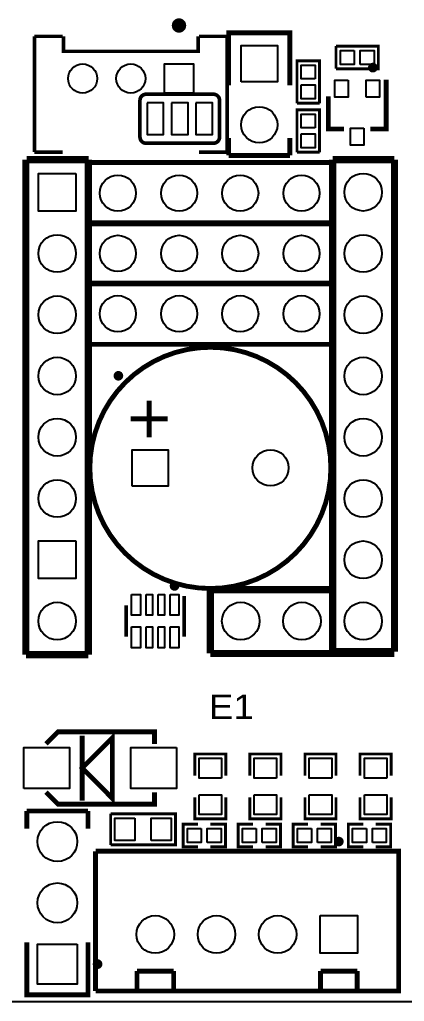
# Model space of a CAD drawing. Extents: x 0 to 145, y 0 to 99.
# Drawn here: x 28.91 to 44.88, y -0.02 to 40.69 of the extents above; entities that cross this region are included whole.
import ezdxf

# ---------------------------------------------------------------- set-up
doc = ezdxf.new("R2010")
doc.units = 0
doc.header["$MEASUREMENT"] = 0
for name, color, linetype in [('OUTLINE', 7, 'CONTINUOUS'), ('SILKSCREEN_BOTTOM', 230, 'CONTINUOUS'), ('SILKSCREEN_TOP', 7, 'CONTINUOUS'), ('SOLDERMASK_BOTTOM', 5, 'CONTINUOUS'), ('SOLDERMASK_TOP', 94, 'CONTINUOUS')]:
    doc.layers.add(name, color=color, linetype=linetype)

msp = doc.modelspace()

# ---------------------------------------------------------------- linework, layer by layer
at = {"layer": 'OUTLINE'}
msp.add_lwpolyline([(0.01778, 97.97796), (0.01778, -0.02286), (138.01852, -0.02286), (138.01852, 97.97796)], close=True, dxfattribs=at)
at = {"layer": 'SILKSCREEN_BOTTOM', "const_width": 0.1524}
for points in [[(33.909, 37.338, -0.414214), (34.163, 37.592)], [(36.957, 37.592, -0.414214), (37.211, 37.338)], [(34.163, 35.56, -0.414214), (33.909, 35.814)], [(37.211, 35.814, -0.414214), (36.957, 35.56)]]:
    msp.add_lwpolyline(points, format="xyb", dxfattribs=at)
for points in [[(34.163, 37.592), (36.957, 37.592)], [(33.909, 37.338), (33.909, 35.814)], [(37.211, 37.338), (37.211, 35.814)], [(34.163, 35.56), (36.957, 35.56)]]:
    msp.add_lwpolyline(points, dxfattribs=at)
at = {"layer": 'SILKSCREEN_TOP'}
for points, const_width in [([(35.67684, 40.44188, 1.000808), (35.37966, 40.44188, 0.999193), (35.67684, 40.44188)], 0.29972), ([(43.67784, 38.69436, 0.99379), (43.47464, 38.6969, 1.006249), (43.67784, 38.69436)], 0.20066), ([(41.83126, 22.098, 1), (31.82874, 22.098, 1), (41.83126, 22.098)], 0.20066), ([(33.11144, 25.91562, 1.003843), (32.91332, 25.91562, 0.996171), (33.11144, 25.91562)], 0.20066), ([(35.44316, 17.20342, 0.995769), (35.24504, 17.20342, 1.004249), (35.44316, 17.20342)], 0.20066), ([(42.26306, 6.604, 1.006379), (42.06494, 6.60146, 0.993661), (42.26306, 6.604)], 0.20066), ([(32.25038, 1.52146, 1), (32.04972, 1.52146, 1), (32.25038, 1.52146)], 0.20066)]:
    msp.add_lwpolyline(points, format="xyb", dxfattribs=dict(at, const_width=const_width))
for points, const_width in [([(30.69844, 39.9923), (29.5275, 39.9923)], 0.14986), ([(29.5275, 39.9923), (29.5275, 35.1917)], 0.14986), ([(30.734, 39.9923), (30.734, 39.37), (36.322, 39.37), (36.322, 39.9923)], 0.14986), ([(36.35756, 39.9923), (37.5285, 39.9923), (37.5285, 35.1917), (36.35756, 35.1917)], 0.14986), ([(37.592, 37.95522), (37.592, 40.13454), (40.132, 40.13454), (40.132, 37.95522)], 0.20066), ([(42.04716, 39.5859), (42.04716, 38.6461)], 0.11938), ([(42.04716, 39.5859), (43.80484, 39.5859), (43.80484, 38.6461), (42.04716, 38.6461)], 0.11938), ([(40.4241, 37.22116), (40.4241, 38.97884), (41.3639, 38.97884), (41.3639, 37.22116)], 0.11938), ([(44.12488, 38.19398), (44.12488, 36.14928), (43.47718, 36.14928)], 0.20066), ([(41.72712, 37.51072), (41.72712, 36.14928), (42.37482, 36.14928)], 0.20066), ([(40.4241, 37.22116), (41.3639, 37.22116)], 0.11938), ([(40.4241, 35.18916), (40.4241, 36.94684), (41.3639, 36.94684), (41.3639, 35.18916)], 0.11938), ([(37.592, 35.78352), (37.592, 35.05454)], 0.20066), ([(40.132, 35.05454), (40.132, 35.78352)], 0.20066), ([(29.1719, 34.8742), (29.1719, 14.351)], 0.29972), ([(31.77286, 34.8742), (29.20238, 34.8742)], 0.29972), ([(29.5275, 35.1917), (30.69844, 35.1917)], 0.14986), ([(31.76778, 34.8742), (31.76778, 14.351)], 0.29972), ([(37.592, 35.05454), (40.132, 35.05454)], 0.20066), ([(40.4241, 35.18916), (41.3639, 35.18916)], 0.11938), ([(41.90238, 34.8742), (41.90238, 14.478)], 0.29972), ([(44.47286, 34.8742), (41.90238, 34.8742)], 0.29972), ([(44.47286, 34.8742), (44.47286, 14.478)], 0.29972), ([(41.88206, 34.7599), (31.72206, 34.7599)], 0.20066), ([(31.72206, 34.7599), (31.72206, 32.2199)], 0.20066), ([(41.88206, 34.7599), (41.88206, 32.2199)], 0.20066), ([(41.88206, 32.26054), (31.72206, 32.26054)], 0.20066), ([(31.72206, 32.26054), (31.72206, 29.72054)], 0.20066), ([(41.88206, 32.2199), (31.72206, 32.2199)], 0.20066), ([(41.88206, 32.26054), (41.88206, 29.72054)], 0.20066), ([(41.88206, 29.76118), (31.72206, 29.76118)], 0.20066), ([(31.72206, 29.76118), (31.72206, 27.22118)], 0.20066), ([(41.88206, 29.72054), (31.72206, 29.72054)], 0.20066), ([(41.88206, 29.76118), (41.88206, 27.22118)], 0.20066), ([(41.88206, 27.22118), (31.72206, 27.22118)], 0.20066), ([(34.29, 23.368), (34.29, 24.892)], 0.20066), ([(33.528, 24.13), (35.052, 24.13)], 0.20066), ([(36.82492, 17.04848), (36.82492, 14.4018)], 0.29972), ([(41.77538, 17.04848), (36.82492, 17.04848)], 0.29972), ([(35.74796, 16.77924), (35.74796, 15.09776)], 0.14986), ([(33.34004, 16.39824), (33.34004, 15.09776)], 0.14986), ([(31.76778, 14.351), (29.1719, 14.351)], 0.29972), ([(44.47286, 14.4018), (36.82492, 14.4018)], 0.29972), ([(44.47286, 14.478), (41.90238, 14.478)], 0.29972), ([(30.00756, 10.65276), (30.50794, 11.15314), (34.50844, 11.15314), (34.50844, 10.65276)], 0.20066), ([(31.5087, 9.652), (32.75838, 8.40232), (32.75838, 10.90168), (31.5087, 9.652)], 0.20066), ([(31.5087, 11.00074), (31.5087, 8.30326)], 0.20066), ([(36.18484, 9.33704), (36.18484, 10.2362), (37.47516, 10.2362), (37.47516, 9.33704)], 0.11938), ([(38.47084, 9.33704), (38.47084, 10.2362), (39.76116, 10.2362), (39.76116, 9.33704)], 0.11938), ([(40.75684, 9.33704), (40.75684, 10.2362), (42.04716, 10.2362), (42.04716, 9.33704)], 0.11938), ([(43.04284, 9.33704), (43.04284, 10.2362), (44.33316, 10.2362), (44.33316, 9.33704)], 0.11938), ([(34.50844, 8.65124), (34.50844, 8.15086), (30.50794, 8.15086), (30.00756, 8.65124)], 0.20066), ([(36.18484, 8.44296), (36.18484, 7.5438), (37.47516, 7.5438), (37.47516, 8.44296)], 0.11938), ([(38.47084, 8.44296), (38.47084, 7.5438), (39.76116, 7.5438), (39.76116, 8.44296)], 0.11938), ([(40.75684, 8.44296), (40.75684, 7.5438), (42.04716, 7.5438), (42.04716, 8.44296)], 0.11938), ([(43.04284, 8.44296), (43.04284, 7.5438), (44.33316, 7.5438), (44.33316, 8.44296)], 0.11938), ([(31.75, 7.87146), (29.21, 7.87146)], 0.20066), ([(29.21, 7.87146), (29.21, 7.14248)], 0.20066), ([(31.75, 7.14248), (31.75, 7.87146)], 0.20066), ([(32.6898, 6.46684), (35.3822, 6.46684), (35.3822, 7.75716), (32.6898, 7.75716)], 0.11938), ([(32.6898, 6.46684), (32.6898, 7.75716)], 0.11938), ([(36.31692, 7.3279), (35.69716, 7.3279), (35.69716, 6.3881), (36.31692, 6.3881)], 0.11938), ([(36.83508, 7.3279), (37.45484, 7.3279), (37.45484, 6.3881), (36.83508, 6.3881)], 0.11938), ([(38.60292, 7.3279), (37.98316, 7.3279), (37.98316, 6.3881), (38.60292, 6.3881)], 0.11938), ([(39.12108, 7.3279), (39.74084, 7.3279), (39.74084, 6.3881), (39.12108, 6.3881)], 0.11938), ([(40.88892, 7.3279), (40.26916, 7.3279), (40.26916, 6.3881), (40.88892, 6.3881)], 0.11938), ([(41.40708, 7.3279), (42.02684, 7.3279), (42.02684, 6.3881), (41.40708, 6.3881)], 0.11938), ([(43.17492, 7.3279), (42.55516, 7.3279), (42.55516, 6.3881), (43.17492, 6.3881)], 0.11938), ([(43.69308, 7.3279), (44.31284, 7.3279), (44.31284, 6.3881), (43.69308, 6.3881)], 0.11938), ([(41.28516, 6.20268), (32.06496, 6.20268)], 0.20066), ([(32.06496, 6.20268), (32.06496, 0.40386)], 0.20066), ([(41.28516, 6.20268), (44.64304, 6.20268), (44.64304, 0.40386), (41.28516, 0.40386)], 0.20066), ([(31.75, 2.43078), (31.75, 0.25146), (29.21, 0.25146), (29.21, 2.43078)], 0.20066), ([(33.782, 0.40386), (33.782, 1.22936)], 0.20066), ([(33.782, 1.22936), (35.306, 1.22936)], 0.20066), ([(35.306, 1.22936), (35.306, 0.40386)], 0.20066), ([(41.402, 0.40386), (41.402, 1.22936)], 0.20066), ([(41.402, 1.22936), (42.926, 1.22936)], 0.20066), ([(42.926, 1.22936), (42.926, 0.40386)], 0.20066), ([(32.06496, 0.40386), (41.28516, 0.40386)], 0.20066)]:
    msp.add_lwpolyline(points, dxfattribs=dict(at, const_width=const_width))
at = {"layer": 'SOLDERMASK_BOTTOM'}
for points in [[(38.11016, 38.1127), (38.11016, 39.61384), (39.6113, 39.61384), (39.6113, 38.1127)], [(36.1315, 37.63772), (34.92246, 37.63772), (34.92246, 38.84676), (36.1315, 38.84676)], [(34.2011, 37.2364), (34.2011, 35.9156), (34.8869, 35.9156), (34.8869, 37.2364)], [(35.2171, 37.2364), (35.2171, 35.9156), (35.9029, 35.9156), (35.9029, 37.2364)], [(36.2331, 37.2364), (36.2331, 35.9156), (36.9189, 35.9156), (36.9189, 37.2364)], [(31.25216, 34.30778), (31.25216, 32.74822), (29.6926, 32.74822), (29.6926, 34.30778)], [(33.5788, 21.34616), (33.5788, 22.8473), (35.07994, 22.8473), (35.07994, 21.34616)], [(31.25216, 19.06778), (31.25216, 17.50822), (29.6926, 17.50822), (29.6926, 19.06778)], [(41.38422, 3.53314), (42.94378, 3.53314), (42.94378, 1.97358), (41.38422, 1.97358)], [(31.3055, 2.34696), (31.3055, 0.69596), (29.6545, 0.69596), (29.6545, 2.34696)]]:
    msp.add_lwpolyline(points, close=True, dxfattribs=at)
for centre, radius in [((31.52902, 38.24224), 0.60452), ((33.528, 38.24224), 0.60452), ((38.862, 36.32454), 0.75057), ((32.99206, 33.4899), 0.75057), ((35.53206, 33.4899), 0.75057), ((38.07206, 33.4899), 0.75057), ((40.61206, 33.4899), 0.75057), ((43.17238, 33.528), 0.77978), ((30.47238, 30.988), 0.77978), ((43.17238, 30.988), 0.77978), ((32.99206, 30.99054), 0.75057), ((35.53206, 30.99054), 0.75057), ((38.07206, 30.99054), 0.75057), ((40.61206, 30.99054), 0.75057), ((30.47238, 28.448), 0.77978), ((32.99206, 28.49118), 0.75057), ((35.53206, 28.49118), 0.75057), ((38.07206, 28.49118), 0.75057), ((40.61206, 28.49118), 0.75057), ((43.17238, 28.448), 0.77978), ((30.47238, 25.908), 0.77978), ((43.17238, 25.908), 0.77978), ((30.47238, 23.368), 0.77978), ((43.17238, 23.368), 0.77978), ((39.32936, 22.098), 0.75057), ((30.47238, 20.828), 0.77978), ((43.17238, 20.828), 0.77978), ((43.17238, 18.288), 0.77978), ((30.47238, 15.748), 0.77978), ((38.09238, 15.748), 0.77978), ((40.63238, 15.748), 0.77978), ((43.17238, 15.748), 0.77978), ((30.48, 6.60146), 0.8255), ((30.48, 4.06146), 0.8255), ((34.544, 2.75336), 0.77978), ((37.084, 2.75336), 0.77978), ((39.624, 2.75336), 0.77978)]:
    msp.add_circle(centre, radius, dxfattribs=at)
at = {"layer": 'SOLDERMASK_TOP'}
for points in [[(38.11016, 38.1127), (38.11016, 39.61384), (39.6113, 39.61384), (39.6113, 38.1127)], [(42.80154, 39.40556), (42.80154, 38.82644), (42.2275, 38.82644), (42.2275, 39.40556)], [(43.05046, 38.82644), (43.05046, 39.40556), (43.6245, 39.40556), (43.6245, 38.82644)], [(36.1315, 37.63772), (34.92246, 37.63772), (34.92246, 38.84676), (36.1315, 38.84676)], [(41.18356, 38.22446), (40.60444, 38.22446), (40.60444, 38.7985), (41.18356, 38.7985)], [(40.60444, 37.97554), (41.18356, 37.97554), (41.18356, 37.4015), (40.60444, 37.4015)], [(42.55135, 38.1762), (42.55135, 37.47516), (42.00017, 37.47516), (42.00017, 38.1762)], [(43.29938, 37.47516), (43.29938, 38.1762), (43.85056, 38.1762), (43.85056, 37.47516)], [(41.18356, 36.19246), (40.60444, 36.19246), (40.60444, 36.7665), (41.18356, 36.7665)], [(40.60444, 35.94354), (41.18356, 35.94354), (41.18356, 35.3695), (40.60444, 35.3695)], [(43.20159, 36.18484), (43.20159, 35.4838), (42.65041, 35.4838), (42.65041, 36.18484)], [(31.25216, 34.30778), (31.25216, 32.74822), (29.6926, 32.74822), (29.6926, 34.30778)], [(33.5788, 21.34616), (33.5788, 22.8473), (35.07994, 22.8473), (35.07994, 21.34616)], [(31.25216, 19.06778), (31.25216, 17.50822), (29.6926, 17.50822), (29.6926, 19.06778)], [(33.56356, 16.85417), (33.92424, 16.85417), (33.92424, 15.99311), (33.56356, 15.99311)], [(34.16554, 16.85417), (34.42462, 16.85417), (34.42462, 15.99311), (34.16554, 15.99311)], [(34.66338, 16.85417), (34.92246, 16.85417), (34.92246, 15.99311), (34.66338, 15.99311)], [(35.16376, 16.85417), (35.52444, 16.85417), (35.52444, 15.99311), (35.16376, 15.99311)], [(33.56356, 15.50289), (33.92424, 15.50289), (33.92424, 14.64183), (33.56356, 14.64183)], [(34.16554, 15.50289), (34.42462, 15.50289), (34.42462, 14.64183), (34.16554, 14.64183)], [(34.66338, 15.50289), (34.92246, 15.50289), (34.92246, 14.64183), (34.66338, 14.64183)], [(35.16376, 15.50289), (35.52444, 15.50289), (35.52444, 14.64183), (35.16376, 14.64183)], [(29.08808, 8.8011), (29.08808, 10.50036), (30.988, 10.50036), (30.988, 8.8011)], [(35.42792, 10.50163), (35.42792, 8.80237), (33.528, 8.80237), (33.528, 10.50163)], [(37.29482, 9.23417), (36.36518, 9.23417), (36.36518, 10.05459), (37.29482, 10.05459)], [(39.58082, 9.23417), (38.65118, 9.23417), (38.65118, 10.05459), (39.58082, 10.05459)], [(41.86682, 9.23417), (40.93718, 9.23417), (40.93718, 10.05459), (41.86682, 10.05459)], [(44.15282, 9.23417), (43.22318, 9.23417), (43.22318, 10.05459), (44.15282, 10.05459)], [(36.36518, 8.54583), (37.29482, 8.54583), (37.29482, 7.72541), (36.36518, 7.72541)], [(38.65118, 8.54583), (39.58082, 8.54583), (39.58082, 7.72541), (38.65118, 7.72541)], [(40.93718, 8.54583), (41.86682, 8.54583), (41.86682, 7.72541), (40.93718, 7.72541)], [(43.22318, 8.54583), (44.15282, 8.54583), (44.15282, 7.72541), (43.22318, 7.72541)], [(33.69183, 7.57682), (33.69183, 6.64718), (32.87141, 6.64718), (32.87141, 7.57682)], [(34.3789, 6.64718), (34.3789, 7.57682), (35.19932, 7.57682), (35.19932, 6.64718)], [(36.45154, 7.14756), (36.45154, 6.56844), (35.8775, 6.56844), (35.8775, 7.14756)], [(36.70046, 6.56844), (36.70046, 7.14756), (37.2745, 7.14756), (37.2745, 6.56844)], [(38.73754, 7.14756), (38.73754, 6.56844), (38.1635, 6.56844), (38.1635, 7.14756)], [(38.98646, 6.56844), (38.98646, 7.14756), (39.5605, 7.14756), (39.5605, 6.56844)], [(41.02354, 7.14756), (41.02354, 6.56844), (40.4495, 6.56844), (40.4495, 7.14756)], [(41.27246, 6.56844), (41.27246, 7.14756), (41.8465, 7.14756), (41.8465, 6.56844)], [(43.30954, 7.14756), (43.30954, 6.56844), (42.7355, 6.56844), (42.7355, 7.14756)], [(43.55846, 6.56844), (43.55846, 7.14756), (44.1325, 7.14756), (44.1325, 6.56844)], [(41.38422, 3.53314), (42.94378, 3.53314), (42.94378, 1.97358), (41.38422, 1.97358)], [(31.3055, 2.34696), (31.3055, 0.69596), (29.6545, 0.69596), (29.6545, 2.34696)]]:
    msp.add_lwpolyline(points, close=True, dxfattribs=at)
for centre, radius in [((31.52902, 38.24224), 0.60452), ((33.528, 38.24224), 0.60452), ((38.862, 36.32454), 0.75057), ((32.99206, 33.4899), 0.75057), ((35.53206, 33.4899), 0.75057), ((38.07206, 33.4899), 0.75057), ((40.61206, 33.4899), 0.75057), ((43.17238, 33.528), 0.77978), ((30.47238, 30.988), 0.77978), ((43.17238, 30.988), 0.77978), ((32.99206, 30.99054), 0.75057), ((35.53206, 30.99054), 0.75057), ((38.07206, 30.99054), 0.75057), ((40.61206, 30.99054), 0.75057), ((30.47238, 28.448), 0.77978), ((32.99206, 28.49118), 0.75057), ((35.53206, 28.49118), 0.75057), ((38.07206, 28.49118), 0.75057), ((40.61206, 28.49118), 0.75057), ((43.17238, 28.448), 0.77978), ((30.47238, 25.908), 0.77978), ((43.17238, 25.908), 0.77978), ((30.47238, 23.368), 0.77978), ((43.17238, 23.368), 0.77978), ((39.32936, 22.098), 0.75057), ((30.47238, 20.828), 0.77978), ((43.17238, 20.828), 0.77978), ((43.17238, 18.288), 0.77978), ((30.47238, 15.748), 0.77978), ((38.09238, 15.748), 0.77978), ((40.63238, 15.748), 0.77978), ((43.17238, 15.748), 0.77978), ((30.48, 6.60146), 0.8255), ((30.48, 4.06146), 0.8255), ((34.544, 2.75336), 0.77978), ((37.084, 2.75336), 0.77978), ((39.624, 2.75336), 0.77978)]:
    msp.add_circle(centre, radius, dxfattribs=at)

# ---------------------------------------------------------------- texts
at = {"layer": 'SILKSCREEN_TOP', "width": 1.125}
msp.add_text('E1', height=1.016, dxfattribs=at).set_placement((36.7665, 11.684))

doc.saveas('drawing.dxf')
